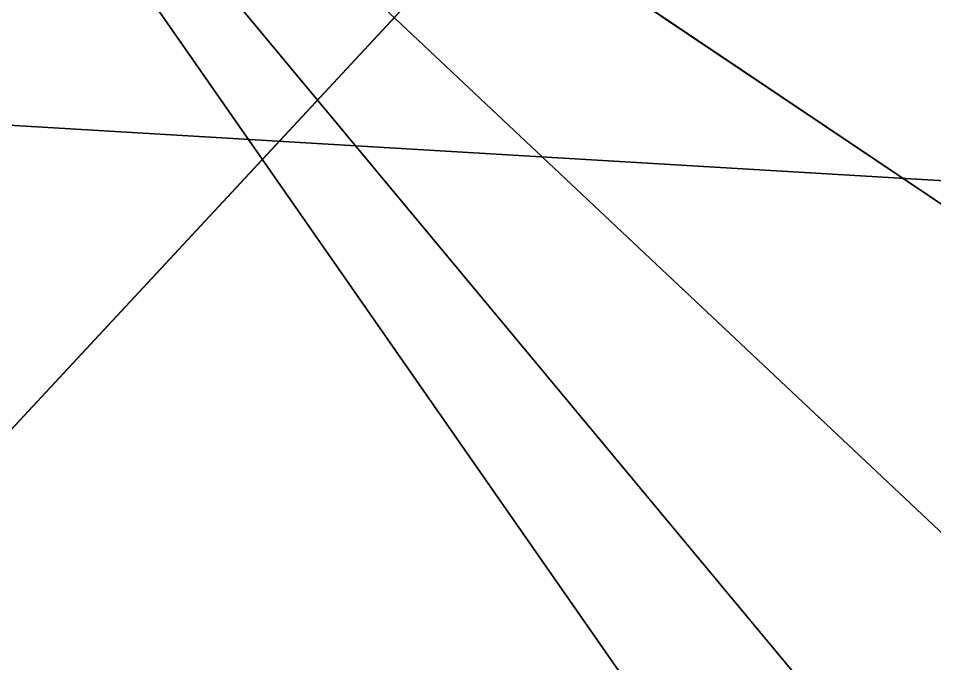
# Model space of a CAD drawing. Header units: metres. Extents: x 503497 to 504361, y 6966567 to 6966857.
# Drawn here: x 504126.0094 to 504126.2385, y 6966710.0984 to 6966710.2597 of the extents above; entities that cross this region are included whole.
import ezdxf

# ---------------------------------------------------------------- set-up
doc = ezdxf.new("R2010")
doc.units = ezdxf.units.M

msp = doc.modelspace()

# ---------------------------------------------------------------- linework, layer by layer
at = {"layer": 'SHADOW_APPROVED_20260621T090000'}
for points in [[(504161.9915, 6966748.8559), (504162.3543, 6966751.1815), (504098.3679, 6966682.367), (504098.0051, 6966680.0414), (504161.9915, 6966748.8559)], [(504160.6196, 6966749.0699), (504161.9915, 6966748.8559), (504098.0051, 6966680.0414), (504096.6332, 6966680.2554), (504160.6196, 6966749.0699)]]:
    msp.add_lwpolyline(points, close=True, dxfattribs=at)
at = {"layer": 'SHADOW_APPROVED_20260621T140000'}
for points in [[(504124.9683, 6966704.1079), (504125.9354, 6966710.4181), (504164.8451, 6966654.6121), (504163.878, 6966648.3019), (504124.9683, 6966704.1079)], [(504125.9354, 6966710.4181), (504127.8093, 6966710.1258), (504166.719, 6966654.3198), (504164.8451, 6966654.6121), (504125.9354, 6966710.4181)]]:
    msp.add_lwpolyline(points, close=True, dxfattribs=at)
at = {"layer": 'SHADOW_APPROVED_20260621T150000'}
for points in [[(504124.9683, 6966704.1079), (504125.9354, 6966710.4181), (504199.2155, 6966641.4153), (504198.2484, 6966635.1051), (504124.9683, 6966704.1079)], [(504125.9354, 6966710.4181), (504127.8093, 6966710.1258), (504201.0894, 6966641.123), (504199.2155, 6966641.4153), (504125.9354, 6966710.4181)]]:
    msp.add_lwpolyline(points, close=True, dxfattribs=at)
at = {"layer": 'SHADOW_APPROVED_20260621T160000'}
for points in [[(504124.9683, 6966704.1079), (504125.9354, 6966710.4181), (504294.1916, 6966597.3183), (504293.2245, 6966591.0081), (504124.9683, 6966704.1079)], [(504125.9354, 6966710.4181), (504127.8093, 6966710.1258), (504296.0655, 6966597.026), (504294.1916, 6966597.3183), (504125.9354, 6966710.4181)]]:
    msp.add_lwpolyline(points, close=True, dxfattribs=at)
at = {"layer": 'SHADOW_APPROVED_20261221T090000'}
for points in [[(504127.8093, 6966710.1258), (504128.3574, 6966713.6393), (504098.1027, 6966715.4387), (504097.5546, 6966711.9252), (504127.8093, 6966710.1258)], [(504125.9354, 6966710.4181), (504127.8093, 6966710.1258), (504097.5546, 6966711.9252), (504095.6807, 6966712.2175), (504125.9354, 6966710.4181)]]:
    msp.add_lwpolyline(points, close=True, dxfattribs=at)
at = {"layer": 'SHADOW_APPROVED_20261221T120000'}
for points in [[(504124.9683, 6966704.1079), (504125.9354, 6966710.4181), (504128.2079, 6966707.6873), (504127.2408, 6966701.3771), (504124.9683, 6966704.1079)], [(504125.9354, 6966710.4181), (504127.8093, 6966710.1258), (504130.0818, 6966707.395), (504128.2079, 6966707.6873), (504125.9354, 6966710.4181)]]:
    msp.add_lwpolyline(points, close=True, dxfattribs=at)
at = {"layer": 'SHADOW_COMPARATOR_RL48_20260621T090000'}
for points in [[(504161.9915, 6966748.8559), (504162.3543, 6966751.1815), (504125.8666, 6966711.9407), (504125.5038, 6966709.6151), (504161.9915, 6966748.8559)], [(504160.6196, 6966749.0699), (504161.9915, 6966748.8559), (504125.5038, 6966709.6151), (504124.1319, 6966709.8291), (504160.6196, 6966749.0699)]]:
    msp.add_lwpolyline(points, close=True, dxfattribs=at)
at = {"layer": 'SHADOW_COMPARATOR_RL48_20260621T140000'}
for points in [[(504124.9683, 6966704.1079), (504125.9354, 6966710.4181), (504150.1974, 6966675.6204), (504149.2303, 6966669.3102), (504124.9683, 6966704.1079)], [(504125.9354, 6966710.4181), (504127.8093, 6966710.1258), (504152.0713, 6966675.3281), (504150.1974, 6966675.6204), (504125.9354, 6966710.4181)]]:
    msp.add_lwpolyline(points, close=True, dxfattribs=at)
at = {"layer": 'SHADOW_COMPARATOR_RL48_20260621T150000'}
for points in [[(504124.9683, 6966704.1079), (504125.9354, 6966710.4181), (504171.629, 6966667.3916), (504170.6619, 6966661.0814), (504124.9683, 6966704.1079)], [(504125.9354, 6966710.4181), (504127.8093, 6966710.1258), (504173.5029, 6966667.0993), (504171.629, 6966667.3916), (504125.9354, 6966710.4181)]]:
    msp.add_lwpolyline(points, close=True, dxfattribs=at)
at = {"layer": 'SHADOW_COMPARATOR_RL48_20260621T160000'}
for points in [[(504124.9683, 6966704.1079), (504125.9354, 6966710.4181), (504230.8511, 6966639.8951), (504229.884, 6966633.5849), (504124.9683, 6966704.1079)], [(504125.9354, 6966710.4181), (504127.8093, 6966710.1258), (504232.725, 6966639.6028), (504230.8511, 6966639.8951), (504125.9354, 6966710.4181)]]:
    msp.add_lwpolyline(points, close=True, dxfattribs=at)
at = {"layer": 'SHADOW_COMPARATOR_RL48_20261221T090000'}
for points in [[(504127.8093, 6966710.1258), (504128.3574, 6966713.6393), (504109.4922, 6966714.7613), (504108.9441, 6966711.2478), (504127.8093, 6966710.1258)], [(504125.9354, 6966710.4181), (504127.8093, 6966710.1258), (504108.9441, 6966711.2478), (504107.0702, 6966711.5401), (504125.9354, 6966710.4181)]]:
    msp.add_lwpolyline(points, close=True, dxfattribs=at)
at = {"layer": 'SHADOW_COMPARATOR_RL48_20261221T120000'}
for points in [[(504124.9683, 6966704.1079), (504125.9354, 6966710.4181), (504127.3524, 6966708.7153), (504126.3853, 6966702.4051), (504124.9683, 6966704.1079)], [(504125.9354, 6966710.4181), (504127.8093, 6966710.1258), (504129.2263, 6966708.423), (504127.3524, 6966708.7153), (504125.9354, 6966710.4181)]]:
    msp.add_lwpolyline(points, close=True, dxfattribs=at)

doc.saveas('drawing.dxf')
